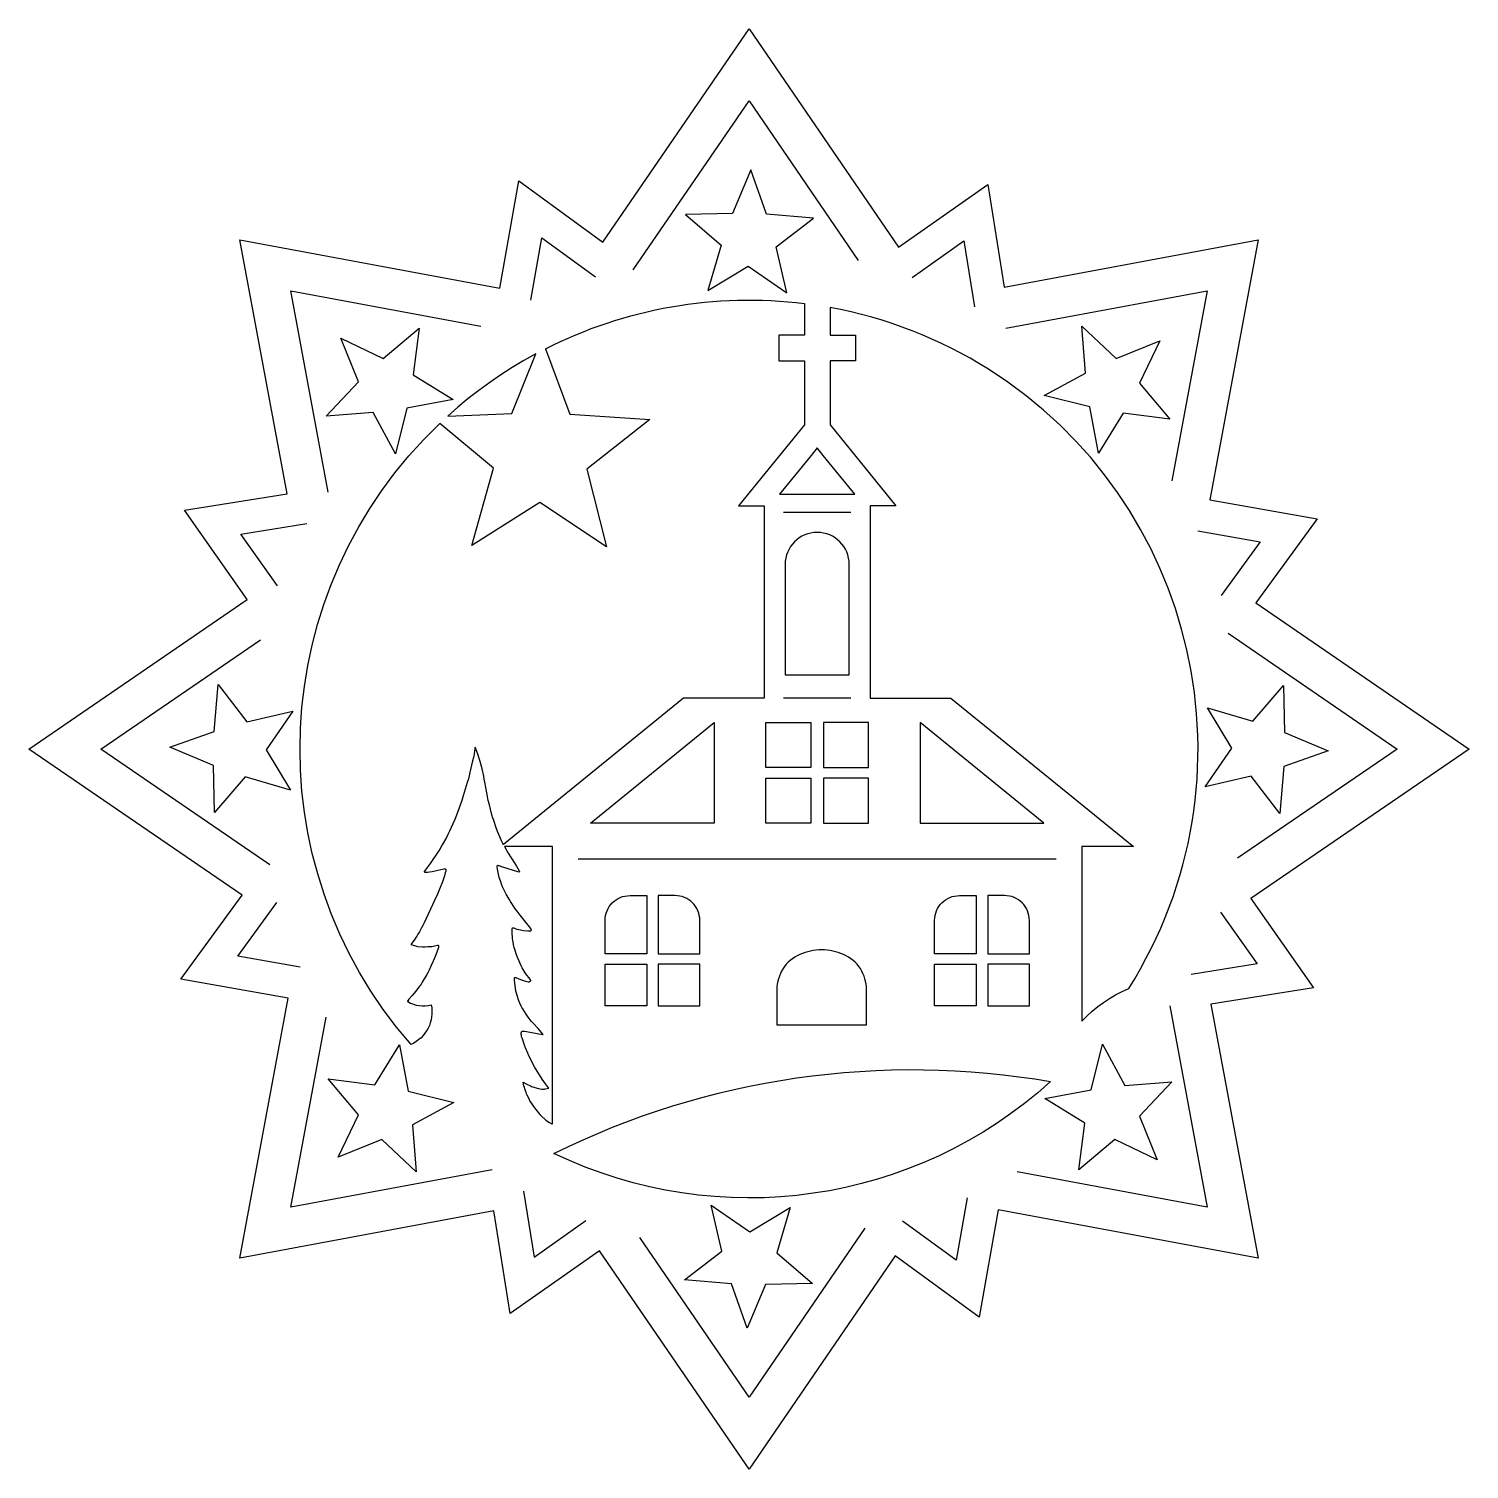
# Model space of a CAD drawing. Header units: millimetres. Extents: x 338 to 562, y 188 to 412.
import ezdxf

# ---------------------------------------------------------------- set-up
doc = ezdxf.new("R2010")
doc.units = ezdxf.units.MM
doc.layers.get('0').update_dxf_attribs({"linetype": 'CONTINUOUS', "true_color": 0xffffff})

msp = doc.modelspace()

# ---------------------------------------------------------------- linework, layer by layer
at = {"linetype": 'CONTINUOUS', "true_color": 0xffffff}
for points in [[(370.6, 220.6), (378.17, 261.16), (361.43, 264.11), (370.96, 277.22), (337.71, 300), (371.75, 323.32), (361.99, 337.25), (378, 339.78), (370.6, 379.4), (411.16, 371.83), (414.11, 388.57), (427.22, 379.04), (450, 412.29), (473.32, 378.25), (487.25, 388.01), (489.78, 372), (529.4, 379.4), (521.83, 338.84), (538.57, 335.89), (529.04, 322.78), (562.29, 300), (528.25, 276.68), (538.01, 262.75), (522, 260.22), (529.4, 220.6), (488.84, 228.17), (485.89, 211.43), (472.78, 220.96), (450, 187.71), (426.68, 221.75), (412.75, 211.99), (410.22, 228), (370.6, 220.6)], [(431.94, 374.71), (450, 401.06), (467.04, 376.19)], [(452.73, 383.37), (450.28, 390.31), (447.44, 383.52), (440.09, 383.34), (445.65, 378.54), (443.56, 371.49), (449.85, 375.3)], [(449.85, 375.3), (455.9, 371.13), (454.22, 378.29), (460.06, 382.76), (452.73, 383.37)], [(415.98, 369.99), (417.7, 379.71), (426.09, 373.61)], [(475.43, 373.54), (483.52, 379.21), (485.15, 368.96)], [(384.4, 340.06), (378.54, 371.46), (408.17, 365.93)], [(490.06, 365.6), (521.46, 371.46), (515.93, 341.83)], [(418.25, 362.39), (419.42, 362.97), (420.6, 363.53), (421.79, 364.07), (422.99, 364.58), (424.2, 365.07), (425.41, 365.54), (426.64, 365.99), (427.86, 366.41), (429.1, 366.81), (430.34, 367.18), (431.59, 367.54), (432.84, 367.87), (434.1, 368.17), (435.37, 368.45), (436.64, 368.71), (437.91, 368.95), (439.19, 369.16), (440.47, 369.35), (441.76, 369.51), (443.05, 369.65), (444.34, 369.77), (445.63, 369.86), (446.93, 369.93), (448.23, 369.98), (449.52, 370), (450.83, 370), (452.13, 369.97), (453.43, 369.92), (454.73, 369.84), (456.03, 369.74), (457.33, 369.62), (458.63, 369.47), (458.63, 364.53), (454.63, 364.53), (454.63, 360.53), (458.63, 360.53), (458.63, 350.53), (448.37, 337.9), (452.37, 337.9), (452.37, 307.9), (439.8, 307.9), (411.7, 285.1), (411.62, 285.28), (411.43, 285.7), (411, 286.65), (410.77, 287.15), (410.59, 287.69), (410.19, 288.86), (410.02, 289.37), (409.95, 289.6), (409.86, 289.96), (409.53, 291.27), (409.35, 291.99), (409.23, 292.59), (408.97, 294.01), (408.82, 294.82), (408.73, 295.29), (408.66, 295.76), (408.39, 296.91), (408.06, 298.05), (407.7, 299.17), (407.28, 300.27), (407.21, 299.74), (407.13, 299.21), (407.02, 298.68), (406.9, 298.15), (406.47, 296.32), (406.24, 295.36), (406.08, 294.78), (405.45, 292.7), (405.22, 291.97), (404.74, 290.66), (404.23, 289.27), (404.12, 289.01), (403.81, 288.34), (403.29, 287.19), (403.06, 286.67), (402.81, 286.18), (402.18, 285.05), (401.91, 284.57), (401.77, 284.32), (401.61, 284.05), (400.28, 282.14), (399.8, 281.52), (399.39, 280.94), (399.37, 280.9), (399.37, 280.87), (399.43, 280.83), (399.48, 280.81), (399.61, 280.8), (399.75, 280.8), (399.89, 280.82), (400.18, 280.85), (400.6, 280.91), (401.96, 281.22), (402.44, 281.29), (402.63, 281.3), (402.67, 281.29), (402.69, 281.28), (402.71, 281.25), (402.73, 281.19), (402.72, 281.06), (402.71, 280.94), (402.64, 280.68), (402.51, 280.25), (402.19, 279.29), (401.75, 278.16), (401.44, 277.39), (400.98, 276.38), (399.35, 272.88), (399.13, 272.46), (398.94, 272.11), (398.61, 271.51), (398.38, 271.11), (398.21, 270.83), (397.94, 270.44), (397.93, 270.42), (397.25, 269.54), (397.8, 269.34), (397.99, 269.29), (398.16, 269.25), (398.33, 269.23), (399.08, 269.17), (399.31, 269.15), (399.53, 269.16), (399.94, 269.18), (400.54, 269.21), (400.98, 269.3), (401.42, 269.4), (401.53, 269.4), (401.58, 269.37), (401.6, 269.32), (401.6, 269.18), (401.57, 269.06), (401.46, 268.72), (401.05, 267.64), (400.76, 266.9), (400.41, 266.15), (400.11, 265.52), (399.96, 265.18), (399.79, 264.86), (399.04, 263.62), (398.87, 263.33), (398.77, 263.16), (398.65, 263.01), (398.22, 262.47), (397.78, 261.92), (397.5, 261.59), (396.96, 260.98), (396.78, 260.76), (396.76, 260.71), (396.74, 260.66), (396.74, 260.66), (396.77, 260.64), (396.82, 260.62), (397.24, 260.39), (397.67, 260.22), (398.12, 260.08), (398.59, 259.99), (399.05, 259.95), (399.52, 259.96), (399.99, 260.01), (400.46, 260.11), (400.53, 259.63), (400.57, 259.16), (400.56, 258.68), (400.52, 258.22), (400.43, 257.76), (400.31, 257.32), (400.16, 256.88), (399.96, 256.46), (399.74, 256.06), (399.48, 255.68), (399.19, 255.32), (398.86, 254.99), (398.51, 254.68), (398.13, 254.4), (397.73, 254.15), (397.3, 253.93), (395.06, 256.62), (392.98, 259.39), (391.05, 262.23), (389.28, 265.15), (387.67, 268.12), (386.21, 271.15), (384.9, 274.22), (383.75, 277.35), (382.75, 280.51), (381.91, 283.7), (381.22, 286.93), (380.69, 290.17), (380.3, 293.43), (380.08, 296.7), (380, 299.97), (380.07, 303.25), (380.3, 306.51), (380.68, 309.77), (381.21, 313), (381.9, 316.21), (382.73, 319.39), (383.71, 322.53), (384.85, 325.64), (386.13, 328.69), (387.57, 331.7), (389.15, 334.64), (390.89, 337.52), (392.77, 340.33), (394.8, 343.06), (396.98, 345.72), (399.31, 348.28), (401.79, 350.75)], [(509.2, 262.65), (510.15, 264.19), (511.05, 265.74), (511.9, 267.31), (512.71, 268.89), (513.48, 270.49), (514.21, 272.09), (514.89, 273.71), (515.53, 275.34), (516.12, 276.97), (516.67, 278.62), (517.18, 280.27), (517.65, 281.93), (518.07, 283.6), (518.45, 285.27), (518.79, 286.94), (519.09, 288.63), (519.34, 290.31), (519.56, 292), (519.73, 293.68), (519.86, 295.37), (519.95, 297.06), (520, 298.75), (520.01, 300.44), (519.98, 302.13), (519.9, 303.81), (519.79, 305.49), (519.64, 307.16), (519.44, 308.83), (518.94, 312.16), (518.27, 315.45), (517.46, 318.71), (516.48, 321.92), (515.35, 325.09), (514.07, 328.21), (512.64, 331.26), (511.06, 334.25), (509.34, 337.17), (507.46, 340.01), (505.44, 342.77), (503.28, 345.43), (500.97, 348), (498.53, 350.47), (495.94, 352.83), (493.21, 355.08), (490.35, 357.2), (487.35, 359.2), (485.93, 360.08), (484.48, 360.92), (483.02, 361.72), (481.54, 362.49), (480.04, 363.22), (478.53, 363.92), (477, 364.58), (475.46, 365.21), (473.9, 365.79), (472.32, 366.35), (470.74, 366.86), (469.14, 367.33), (467.53, 367.77), (465.91, 368.17), (464.28, 368.53), (462.63, 368.85), (462.63, 364.53), (466.63, 364.53), (466.63, 360.53), (462.63, 360.53), (462.63, 350.53), (472.9, 337.9), (468.9, 337.9), (468.9, 307.9), (481.47, 307.9), (509.97, 284.78), (501.89, 284.78), (501.89, 257.54), (502.68, 258.35), (503.5, 259.11), (504.37, 259.83), (505.27, 260.49), (506.2, 261.11), (507.17, 261.67), (508.17, 262.19), (509.2, 262.65)], [(396.64, 353.14), (394.89, 346), (391.39, 352.46), (384.06, 351.92), (389.13, 357.25), (386.34, 364.05), (392.98, 360.88)], [(392.98, 360.88), (398.59, 365.63), (397.62, 358.34), (403.88, 354.47), (396.64, 353.14)], [(503.14, 353.36), (496, 355.11), (502.46, 358.61), (501.92, 365.94), (507.25, 360.87), (514.05, 363.66), (510.88, 357.02)], [(418.25, 362.39), (422.04, 352.22), (434.52, 351.4), (424.72, 343.63), (427.8, 331.5), (417.38, 338.42), (406.8, 331.75), (410.16, 343.79), (401.79, 350.75)], [(403.03, 351.9), (413.04, 352.32), (416.74, 361.59)], [(416.74, 361.59), (414.9, 360.56), (413.09, 359.48), (411.32, 358.35), (409.59, 357.16), (407.89, 355.92), (406.23, 354.63), (404.61, 353.29), (403.03, 351.9)], [(510.88, 357.02), (515.63, 351.41), (508.34, 352.38), (504.47, 346.12), (503.14, 353.36)], [(454.75, 339.71), (466.52, 339.71), (461.59, 345.77), (460.63, 346.95), (459.67, 345.77), (454.75, 339.71)], [(455.37, 336.91), (465.9, 336.91)], [(376.46, 325.43), (370.79, 333.52), (381.04, 335.15)], [(455.63, 328.77), (455.63, 311.59), (465.63, 311.59), (465.63, 328.77), (465.61, 329.28), (465.53, 329.78), (465.41, 330.26), (465.24, 330.72), (465.03, 331.16), (464.78, 331.57), (464.49, 331.95), (464.17, 332.31), (463.81, 332.63), (463.43, 332.92), (463.02, 333.17), (462.58, 333.38), (462.12, 333.55), (461.64, 333.67), (461.15, 333.75), (460.63, 333.77), (460.12, 333.75), (459.63, 333.67), (459.15, 333.55), (458.69, 333.38), (458.25, 333.17), (457.84, 332.92), (457.45, 332.63), (457.1, 332.31), (456.78, 331.95), (456.49, 331.57), (456.24, 331.16), (456.03, 330.72), (455.86, 330.26), (455.74, 329.78), (455.66, 329.28), (455.63, 328.77), (455.63, 328.77)], [(519.99, 334.02), (529.71, 332.3), (523.61, 323.91)], [(375.29, 281.94), (348.94, 300), (373.81, 317.04)], [(524.71, 318.06), (551.06, 300), (526.19, 282.96)], [(366.63, 302.73), (367.24, 310.06), (371.71, 304.22), (378.87, 305.9), (374.7, 299.85)], [(465.9, 307.9), (455.37, 307.9)], [(525.3, 300.15), (521.49, 306.44), (528.54, 304.35), (533.34, 309.91), (533.52, 302.56), (540.31, 299.72), (533.37, 297.27)], [(425.28, 288.46), (444.59, 304.13), (444.59, 288.46), (425.28, 288.46)], [(459.63, 304.13), (459.63, 297.13), (452.63, 297.13), (452.63, 304.13), (459.63, 304.13)], [(461.63, 297.13), (468.63, 297.13), (468.63, 304.13), (461.63, 304.13), (461.63, 297.13)], [(495.99, 288.46), (476.67, 304.13), (476.67, 288.46), (495.99, 288.46)], [(374.7, 299.85), (378.51, 293.56), (371.46, 295.65), (366.66, 290.09), (366.48, 297.44), (359.69, 300.28), (366.63, 302.73)], [(533.37, 297.27), (532.76, 289.94), (528.29, 295.78), (521.13, 294.1), (525.3, 300.15)], [(452.63, 288.46), (452.63, 295.46), (459.63, 295.46), (459.63, 288.46), (452.63, 288.46)], [(468.63, 288.46), (468.63, 295.46), (461.63, 295.46), (461.63, 288.46), (468.63, 288.46)], [(414.9, 247.43), (415.03, 246.93), (415.19, 246.47), (415.26, 246.27), (415.36, 246.08), (415.6, 245.6), (415.85, 245.1), (416.1, 244.72), (416.39, 244.28), (416.55, 244.04), (416.75, 243.78), (417.19, 243.26), (417.38, 243.03), (417.63, 242.77), (418.11, 242.34), (418.32, 242.15), (418.48, 242.02), (418.9, 241.75), (419.24, 241.58), (419.38, 241.53), (419.38, 284.78), (411.88, 284.78), (411.87, 284.79), (412.46, 283.77), (412.91, 283.01), (413.11, 282.7), (413.27, 282.46), (413.74, 281.71), (414.16, 281.02), (414.21, 280.92), (414.23, 280.86), (414.23, 280.85)], [(414.9, 247.44), (414.9, 247.47), (414.79, 248.05), (414.79, 248.05), (415.26, 247.81), (415.45, 247.7), (415.94, 247.48), (416.1, 247.4), (416.27, 247.34), (416.6, 247.24), (417.19, 247.07), (417.45, 247.02), (417.71, 246.98), (417.94, 246.97), (418.09, 246.97), (418.23, 246.99), (418.52, 247.06), (418.75, 247.11), (418.77, 247.12), (418.77, 247.12), (418.74, 247.15), (418.26, 247.79), (417.73, 248.52), (417.32, 249.19), (416.71, 250.18), (416.57, 250.43), (416.32, 250.91), (415.88, 251.77), (415.68, 252.17), (415.51, 252.57), (415.15, 253.38), (414.97, 253.84), (414.87, 254.14), (414.66, 254.8), (414.59, 255.01), (414.55, 255.23), (414.52, 255.4), (414.5, 255.56), (414.5, 255.72), (414.51, 255.82), (414.54, 255.92), (414.59, 255.99), (414.65, 256.02), (414.71, 256.03), (414.98, 256), (415.32, 255.95), (416.15, 255.8), (417.79, 255.5), (417.89, 255.48), (417.9, 255.49), (417.87, 255.54), (417.13, 256.41), (416.36, 257.26), (416.11, 257.53), (415.89, 257.79), (415.58, 258.2), (415.25, 258.64), (414.99, 259.05), (414.72, 259.48), (414.6, 259.69), (414.49, 259.91), (414.28, 260.37), (414.1, 260.76), (413.84, 261.56), (413.74, 261.91), (413.67, 262.26), (413.58, 262.7), (413.52, 263.09), (413.43, 263.96), (413.42, 264.11), (413.43, 264.26), (413.45, 264.34), (413.49, 264.37), (413.56, 264.37), (413.62, 264.35), (414.39, 264.04), (415.14, 263.79), (415.35, 263.74), (415.58, 263.71), (415.7, 263.71), (415.82, 263.75), (415.92, 263.8), (415.95, 263.83), (415.97, 263.87), (415.97, 263.93), (415.95, 264), (415.85, 264.16), (415.72, 264.31), (415.35, 264.76), (415.22, 264.93), (415.11, 265.1), (414.8, 265.6), (414.65, 265.86), (414.48, 266.19), (414.14, 266.91), (413.86, 267.64), (413.7, 268.06), (413.58, 268.44), (413.41, 269.03), (413.34, 269.27), (413.29, 269.51), (413.16, 270.17), (413.11, 270.4), (413.1, 270.64), (413.06, 271.25), (413.07, 271.81), (413.09, 272.01), (413.1, 272.06), (413.12, 272.1), (413.16, 272.13), (413.21, 272.14), (413.23, 272.14), (413.31, 272.11), (413.55, 271.99), (413.62, 271.97), (413.79, 271.92), (414.09, 271.86), (414.85, 271.72), (415.54, 271.66), (415.7, 271.65), (415.86, 271.65), (415.89, 271.65), (415.96, 271.67), (416.01, 271.68), (416.05, 271.71), (416.07, 271.77), (416.06, 271.83), (416.03, 271.93), (415.83, 272.22), (415.16, 273.06), (414.33, 274.09), (413.85, 274.69), (413.55, 275.1), (413.01, 275.9), (412.79, 276.24), (412.59, 276.59), (412.15, 277.35), (411.83, 278.01), (411.58, 278.53), (411.41, 278.95), (411.23, 279.45), (411.14, 279.69), (411.06, 279.94), (410.82, 280.98), (410.78, 281.24), (410.75, 281.67), (410.76, 281.79), (410.8, 281.86), (410.82, 281.87), (410.93, 281.86), (411.01, 281.82), (411.15, 281.77), (411.34, 281.7), (411.55, 281.63), (413.88, 280.9), (414.14, 280.84), (414.22, 280.84)], [(423.38, 282.86), (497.89, 282.86)], [(431.45, 277.15), (434.05, 277.15), (434.05, 268.05), (427.55, 268.05), (427.55, 273.25), (427.57, 273.65), (427.63, 274.04), (427.72, 274.41), (427.86, 274.77), (428.02, 275.11), (428.22, 275.43), (428.44, 275.73), (428.69, 276.01), (428.97, 276.26), (429.27, 276.49), (429.59, 276.68), (429.93, 276.85), (430.29, 276.98), (430.66, 277.07), (431.05, 277.13), (431.45, 277.15)], [(438.43, 277.15), (435.83, 277.15), (435.83, 268.05), (442.33, 268.05), (442.33, 273.25), (442.31, 273.65), (442.25, 274.04), (442.16, 274.41), (442.03, 274.77), (441.86, 275.11), (441.67, 275.43), (441.44, 275.73), (441.19, 276.01), (440.91, 276.26), (440.61, 276.49), (440.29, 276.68), (439.95, 276.85), (439.59, 276.98), (439.22, 277.07), (438.83, 277.13), (438.43, 277.15), (438.43, 277.15)], [(482.84, 277.15), (485.44, 277.15), (485.44, 268.05), (478.94, 268.05), (478.94, 273.25), (478.96, 273.65), (479.02, 274.04), (479.11, 274.41), (479.24, 274.77), (479.41, 275.11), (479.6, 275.43), (479.83, 275.73), (480.08, 276.01), (480.36, 276.26), (480.66, 276.49), (480.98, 276.68), (481.32, 276.85), (481.68, 276.98), (482.05, 277.07), (482.44, 277.13), (482.84, 277.15)], [(489.82, 277.15), (487.22, 277.15), (487.22, 268.05), (493.72, 268.05), (493.72, 273.25), (493.7, 273.65), (493.64, 274.04), (493.54, 274.41), (493.41, 274.77), (493.25, 275.11), (493.05, 275.43), (492.83, 275.73), (492.58, 276.01), (492.3, 276.26), (492, 276.49), (491.68, 276.68), (491.34, 276.85), (490.98, 276.98), (490.61, 277.07), (490.22, 277.13), (489.82, 277.15), (489.82, 277.15)], [(380.01, 265.98), (370.29, 267.7), (376.39, 276.09)], [(523.54, 274.57), (529.21, 266.48), (518.96, 264.85)], [(464.75, 267.96), (464.34, 268.13), (463.92, 268.27), (463.5, 268.4), (463.07, 268.5), (462.64, 268.58), (462.21, 268.64), (461.77, 268.67), (461.33, 268.68), (460.9, 268.67), (460.46, 268.64), (460.03, 268.58), (459.59, 268.5), (459.17, 268.4), (458.74, 268.27), (458.32, 268.13), (457.91, 267.96), (457.51, 267.77), (457.13, 267.54), (456.77, 267.3), (456.43, 267.03), (456.12, 266.74), (455.82, 266.43), (455.55, 266.1), (455.31, 265.75), (455.09, 265.38), (454.89, 265), (454.73, 264.6), (454.59, 264.19), (454.48, 263.78), (454.4, 263.35), (454.35, 262.91), (454.33, 262.47), (454.33, 256.98), (468.33, 256.98), (468.33, 262.47), (468.32, 262.91), (468.27, 263.35), (468.19, 263.78), (468.08, 264.19), (467.94, 264.6), (467.77, 265), (467.58, 265.38), (467.36, 265.75), (467.11, 266.1), (466.84, 266.43), (466.55, 266.74), (466.23, 267.03), (465.89, 267.3), (465.53, 267.54), (465.15, 267.77), (464.75, 267.96)], [(434.05, 259.95), (427.55, 259.95), (427.55, 266.45), (434.05, 266.45), (434.05, 259.95)], [(435.83, 259.95), (442.33, 259.95), (442.33, 266.45), (435.83, 266.45), (435.83, 259.95)], [(485.44, 259.95), (478.94, 259.95), (478.94, 266.45), (485.44, 266.45), (485.44, 259.95)], [(487.22, 259.95), (493.72, 259.95), (493.72, 266.45), (487.22, 266.45), (487.22, 259.95)], [(515.6, 259.94), (521.46, 228.54), (491.83, 234.07)], [(409.94, 234.4), (378.54, 228.54), (384.07, 258.17)], [(389.12, 242.98), (384.37, 248.59), (391.66, 247.62), (395.53, 253.88), (396.86, 246.64)], [(503.36, 246.86), (505.11, 254), (508.61, 247.54), (515.94, 248.08), (510.87, 242.75), (513.66, 235.95), (507.02, 239.12)], [(497.03, 248.16), (495.03, 246.4), (492.97, 244.74), (490.85, 243.16), (488.7, 241.66), (486.49, 240.26), (484.24, 238.94), (481.96, 237.72), (479.63, 236.58), (477.28, 235.53), (474.89, 234.57), (472.47, 233.7), (470.02, 232.92), (467.55, 232.24), (465.06, 231.64), (462.55, 231.13), (460.02, 230.72), (457.48, 230.4), (454.93, 230.17), (452.37, 230.04), (449.81, 230), (447.24, 230.05), (444.68, 230.2), (442.11, 230.44), (439.55, 230.78), (437, 231.21), (434.46, 231.74), (431.93, 232.37), (429.42, 233.09), (426.93, 233.91), (424.46, 234.82), (422.01, 235.84), (419.59, 236.95), (421.84, 238.04), (424.12, 239.08), (426.41, 240.07), (428.72, 241.02), (431.04, 241.92), (433.38, 242.78), (435.73, 243.58), (438.1, 244.34), (440.48, 245.06), (442.87, 245.72), (445.27, 246.34), (447.68, 246.91), (450.1, 247.43), (452.53, 247.91), (454.97, 248.33), (457.42, 248.71), (459.87, 249.04), (462.33, 249.32), (464.8, 249.56), (467.27, 249.74), (469.75, 249.88), (472.22, 249.97), (474.71, 250.01), (477.19, 250), (479.67, 249.94), (482.16, 249.83), (484.64, 249.68), (487.12, 249.47), (489.61, 249.22), (492.09, 248.91), (494.56, 248.56), (497.03, 248.16)], [(396.86, 246.64), (404, 244.89), (397.54, 241.39), (398.08, 234.06), (392.75, 239.13), (385.95, 236.34), (389.12, 242.98)], [(507.02, 239.12), (501.41, 234.37), (502.38, 241.66), (496.12, 245.53), (503.36, 246.86)], [(414.85, 231.04), (416.48, 220.79), (424.57, 226.46)], [(484.02, 230.01), (482.3, 220.29), (473.91, 226.39)], [(447.27, 216.63), (439.94, 217.24), (445.78, 221.71), (444.1, 228.87), (450.15, 224.7)], [(450.15, 224.7), (456.44, 228.51), (454.35, 221.46), (459.91, 216.66), (452.56, 216.48), (449.72, 209.69), (447.27, 216.63)], [(468.06, 225.29), (450, 198.94), (432.96, 223.81)]]:
    msp.add_lwpolyline(points, dxfattribs=at)

doc.saveas('drawing.dxf')
